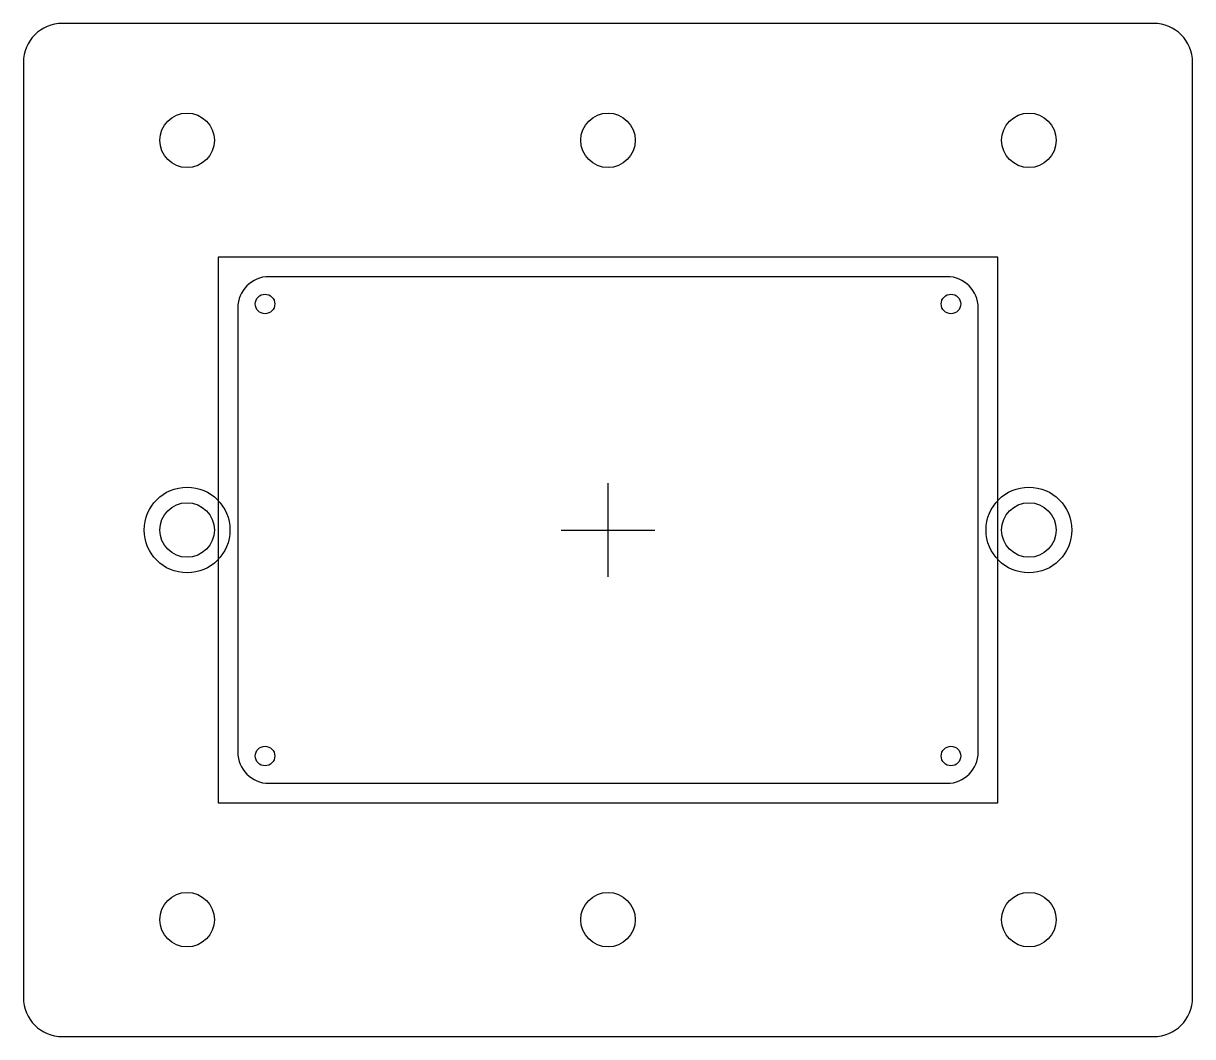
# Model space of a CAD drawing. Header units: millimetres. Extents: x -75 to 75, y -65 to 65.
import ezdxf

# ---------------------------------------------------------------- set-up
doc = ezdxf.new("R2010")
doc.units = ezdxf.units.MM
for name, color, linetype in [('CEPY_D2_5', 1, 'CONTINUOUS'), ('GRAVURA', 2, 'CONTINUOUS'), ('OBRYS_VYREZ', 7, 'CONTINUOUS'), ('SVORKY_M6_D7_SKRZ', 3, 'CONTINUOUS'), ('UPEVNENI_M6_D7_SKRZ', 5, 'CONTINUOUS'), ('UPEVNENI_ZAHLOUBENI_D11_HL6_5', 4, 'CONTINUOUS')]:
    doc.layers.add(name, color=color, linetype=linetype)

msp = doc.modelspace()

# ---------------------------------------------------------------- linework, layer by layer
at = {"layer": 'CEPY_D2_5'}
for centre in [(-44, 29), (44, 29), (-44, -29), (44, -29)]:
    msp.add_circle(centre, 1.25, dxfattribs=at)
at = {"layer": 'GRAVURA'}
for p, q in [((0, -6), (0, 6)), ((-6, 0), (6, 0))]:
    msp.add_line(p, q, dxfattribs=at)
for points in [[(-49.99, -35), (49.99, -35, 0.4142), (50, -34.99), (50, 34.99, 0.4142), (49.99, 35), (-49.99, 35, 0.4142), (-50, 34.99), (-50, -34.99, 0.4142)], [(-43.5, -32.5), (43.5, -32.5, 0.4142), (47.5, -28.5), (47.5, 28.5, 0.4142), (43.5, 32.5), (-43.5, 32.5, 0.4142), (-47.5, 28.5), (-47.5, -28.5, 0.4142)]]:
    msp.add_lwpolyline(points, format="xyb", close=True, dxfattribs=at)
at = {"layer": 'OBRYS_VYREZ'}
msp.add_lwpolyline([(-70, -65), (70, -65, 0.4142), (75, -60), (75, 60, 0.4142), (70, 65), (-70, 65, 0.4142), (-75, 60), (-75, -60, 0.4142)], format="xyb", close=True, dxfattribs=at)
at = {"layer": 'SVORKY_M6_D7_SKRZ'}
for centre in [(-54, 50), (0, 50), (54, 50), (-54, -50), (0, -50), (54, -50)]:
    msp.add_circle(centre, 3.5, dxfattribs=at)
at = {"layer": 'UPEVNENI_M6_D7_SKRZ'}
for centre in [(-54, 0), (54, 0)]:
    msp.add_circle(centre, 3.5, dxfattribs=at)
at = {"layer": 'UPEVNENI_ZAHLOUBENI_D11_HL6_5'}
for centre in [(-54, 0), (54, 0)]:
    msp.add_circle(centre, 5.5, dxfattribs=at)

doc.saveas('drawing.dxf')
